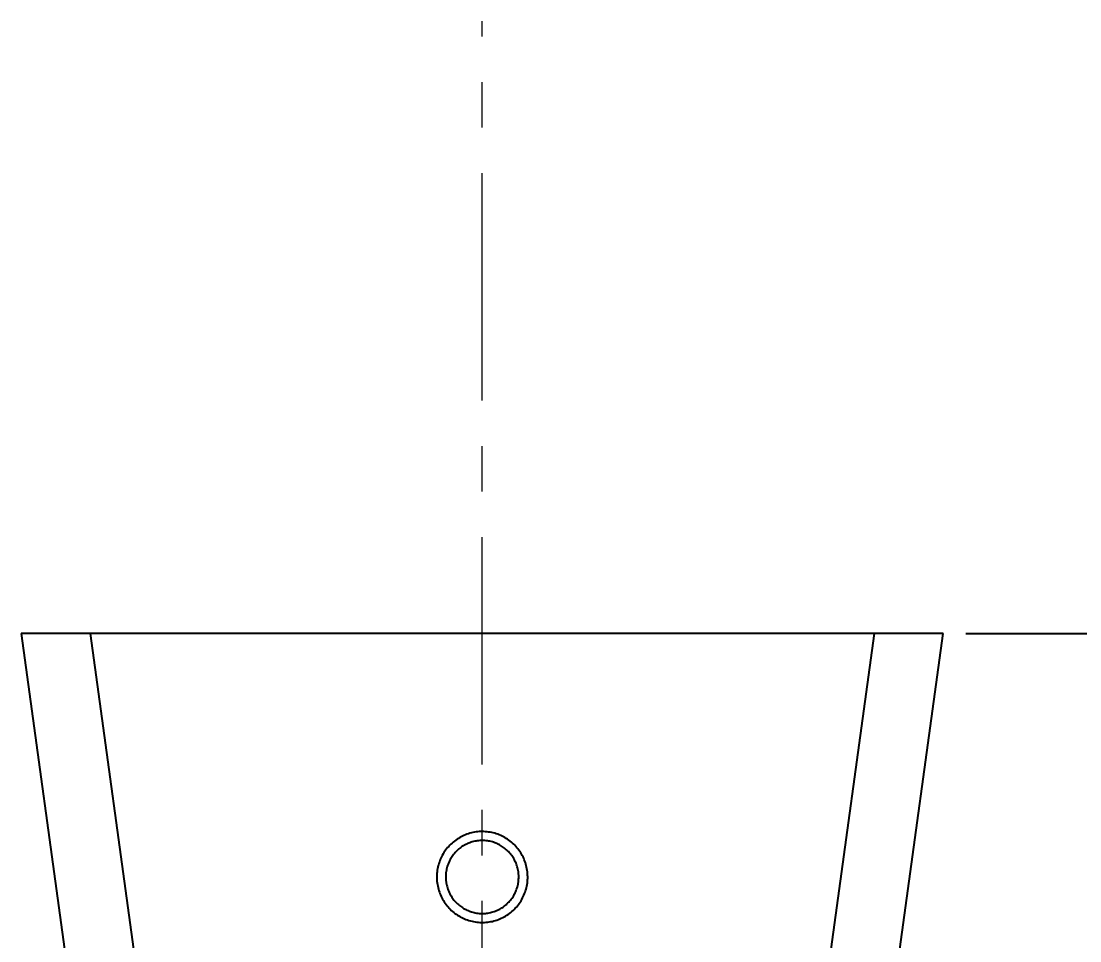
# Model space of a CAD drawing. Header units: millimetres. Extents: x 5343 to 5937, y -2661 to -1821.
# Drawn here: x 5533.62 to 5563.18, y -2023.12 to -1997.44 of the extents above; entities that cross this region are included whole.
import ezdxf

# ---------------------------------------------------------------- set-up
doc = ezdxf.new("R2010")
doc.units = ezdxf.units.MM
doc.header["$LTSCALE"] = 0.1
doc.linetypes.add('CENTERX2', pattern=[101.6, 63.5, -12.7, 12.7, -12.7])
doc.layers.get('0').update_dxf_attribs({"lineweight": 15})
doc.styles.get("Standard").update_dxf_attribs({"font": 'arial.ttf'})
doc.dimstyles.new('ISO-25', dxfattribs={"dimtxt": 2.5, "dimasz": 2.5, "dimexe": 1.25, "dimexo": 0.625, "dimtad": 1, "dimlfac": 5, "dimtxsty": 'Standard', "dimcen": 2.5, "dimadec": 0, "dimazin": 0, "dimtfac": 1, "dimtmove": 0, "dimatfit": 3, "dimfxl": 0, "dimarcsym": 0})

# ---------------------------------------------------------------- blocks, each defined once
blk = doc.blocks.new('*D63')
at = {"color": 3, "lineweight": -2}
for p, q in [((5559.993, -2014.54), (5642.815, -2014.54)), ((5641.565, -2021.54), (5641.565, -2076.013)), ((5574.851, -2083.013), (5642.815, -2083.013))]:
    blk.add_line(p, q, dxfattribs=at)
at = {"color": 3}
for points in [[(5640.398, -2021.54), (5642.731, -2021.54), (5641.565, -2014.54)], [(5640.398, -2076.013), (5642.731, -2076.013), (5641.565, -2083.013)]]:
    blk.add_solid(points, dxfattribs=at)
at = {"layer": 'Defpoints', "color": 0}
for p in [(5559.368, -2014.54), (5574.226, -2083.013), (5641.565, -2083.013)]:
    blk.add_point(p, dxfattribs=at)
at = {"color": 3, "insert": (5636.733, -2048.776), "char_height": 7, "attachment_point": 5, "rotation": 90}
blk.add_mtext('136,9', dxfattribs=at)
blk = doc.blocks.new('*D67')
at = {"color": 3, "lineweight": -2}
for p, q in [((5559.993, -2014.54), (5611.15, -2014.54)), ((5609.9, -2021.54), (5609.9, -2040.077)), ((5582.922, -2047.077), (5611.15, -2047.077))]:
    blk.add_line(p, q, dxfattribs=at)
at = {"color": 3}
for points in [[(5608.733, -2021.54), (5611.066, -2021.54), (5609.9, -2014.54)], [(5608.733, -2040.077), (5611.066, -2040.077), (5609.9, -2047.077)]]:
    blk.add_solid(points, dxfattribs=at)
at = {"layer": 'Defpoints', "color": 0}
for p in [(5559.368, -2014.54), (5582.297, -2047.077), (5609.9, -2047.077)]:
    blk.add_point(p, dxfattribs=at)
at = {"color": 3, "insert": (5605.068, -2030.808), "char_height": 7, "attachment_point": 5, "rotation": 90}
blk.add_mtext('65,1', dxfattribs=at)

msp = doc.modelspace()

# ---------------------------------------------------------------- linework, layer by layer
at = {"color": 1, "linetype": 'CENTERX2'}
msp.add_line((5546.497, -2099.475), (5546.497, -1997.444), dxfattribs=at)
at = {"color": 7, "linetype": 'Continuous', "lineweight": 25}
for p, q in [((5533.921, -2014.54), (5533.625, -2014.54)), ((5533.625, -2014.54), (5537.517, -2042.848)), ((5534.843, -2014.54), (5533.921, -2014.54)), ((5535.557, -2014.54), (5534.843, -2014.54)), ((5557.436, -2014.54), (5535.557, -2014.54)), ((5539.416, -2042.601), (5535.557, -2014.54)), ((5557.436, -2014.54), (5553.578, -2042.601)), ((5555.476, -2042.848), (5559.368, -2014.54)), ((5558.15, -2014.54), (5557.436, -2014.54)), ((5559.073, -2014.54), (5558.15, -2014.54)), ((5559.368, -2014.54), (5559.073, -2014.54)), ((5545.829, -2020.258), (5545.792, -2020.282)), ((5545.867, -2020.236), (5545.829, -2020.258)), ((5545.906, -2020.214), (5545.867, -2020.236)), ((5545.945, -2020.195), (5545.906, -2020.214)), ((5545.985, -2020.176), (5545.945, -2020.195)), ((5546.026, -2020.159), (5545.985, -2020.176)), ((5546.067, -2020.143), (5546.026, -2020.159)), ((5546.109, -2020.129), (5546.067, -2020.143)), ((5546.151, -2020.117), (5546.109, -2020.129)), ((5546.193, -2020.105), (5546.151, -2020.117)), ((5546.236, -2020.095), (5546.193, -2020.105)), ((5546.28, -2020.087), (5546.236, -2020.095)), ((5546.323, -2020.08), (5546.28, -2020.087)), ((5546.367, -2020.075), (5546.323, -2020.08)), ((5546.411, -2020.071), (5546.367, -2020.075)), ((5546.455, -2020.069), (5546.411, -2020.071)), ((5546.499, -2020.068), (5546.455, -2020.069)), ((5546.543, -2020.069), (5546.499, -2020.068)), ((5546.587, -2020.072), (5546.543, -2020.069)), ((5546.631, -2020.076), (5546.587, -2020.072)), ((5546.674, -2020.081), (5546.631, -2020.076)), ((5546.718, -2020.088), (5546.674, -2020.081)), ((5546.761, -2020.096), (5546.718, -2020.088)), ((5546.804, -2020.106), (5546.761, -2020.096)), ((5546.847, -2020.118), (5546.804, -2020.106)), ((5546.889, -2020.131), (5546.847, -2020.118)), ((5546.93, -2020.145), (5546.889, -2020.131)), ((5546.971, -2020.161), (5546.93, -2020.145)), ((5547.012, -2020.178), (5546.971, -2020.161)), ((5547.052, -2020.196), (5547.012, -2020.178)), ((5547.091, -2020.216), (5547.052, -2020.196)), ((5547.13, -2020.238), (5547.091, -2020.216)), ((5547.168, -2020.26), (5547.13, -2020.238)), ((5547.204, -2020.284), (5547.168, -2020.26)), ((5545.502, -2020.55), (5545.475, -2020.585)), ((5545.53, -2020.515), (5545.502, -2020.55)), ((5545.559, -2020.482), (5545.53, -2020.515)), ((5545.589, -2020.45), (5545.559, -2020.482)), ((5545.62, -2020.419), (5545.589, -2020.45)), ((5545.653, -2020.39), (5545.62, -2020.419)), ((5545.686, -2020.361), (5545.653, -2020.39)), ((5545.721, -2020.333), (5545.686, -2020.361)), ((5545.756, -2020.307), (5545.721, -2020.333)), ((5545.792, -2020.282), (5545.756, -2020.307)), ((5545.846, -2020.553), (5545.819, -2020.577)), ((5545.874, -2020.531), (5545.846, -2020.553)), ((5545.902, -2020.51), (5545.874, -2020.531)), ((5545.931, -2020.49), (5545.902, -2020.51)), ((5545.961, -2020.471), (5545.931, -2020.49)), ((5545.991, -2020.453), (5545.961, -2020.471)), ((5546.022, -2020.436), (5545.991, -2020.453)), ((5546.054, -2020.42), (5546.022, -2020.436)), ((5546.086, -2020.405), (5546.054, -2020.42)), ((5546.118, -2020.391), (5546.086, -2020.405)), ((5546.152, -2020.379), (5546.118, -2020.391)), ((5546.185, -2020.367), (5546.152, -2020.379)), ((5546.219, -2020.357), (5546.185, -2020.367)), ((5546.253, -2020.348), (5546.219, -2020.357)), ((5546.288, -2020.34), (5546.253, -2020.348)), ((5546.322, -2020.334), (5546.288, -2020.34)), ((5546.357, -2020.328), (5546.322, -2020.334)), ((5546.392, -2020.324), (5546.357, -2020.328)), ((5546.428, -2020.321), (5546.392, -2020.324)), ((5546.463, -2020.319), (5546.428, -2020.321)), ((5546.498, -2020.319), (5546.463, -2020.319)), ((5546.534, -2020.319), (5546.498, -2020.319)), ((5546.569, -2020.321), (5546.534, -2020.319)), ((5546.604, -2020.324), (5546.569, -2020.321)), ((5546.639, -2020.329), (5546.604, -2020.324)), ((5546.674, -2020.334), (5546.639, -2020.329)), ((5546.709, -2020.341), (5546.674, -2020.334)), ((5546.743, -2020.349), (5546.709, -2020.341)), ((5546.778, -2020.358), (5546.743, -2020.349)), ((5546.811, -2020.369), (5546.778, -2020.358)), ((5546.845, -2020.38), (5546.811, -2020.369)), ((5546.878, -2020.393), (5546.845, -2020.38)), ((5546.91, -2020.406), (5546.878, -2020.393)), ((5546.942, -2020.421), (5546.91, -2020.406)), ((5546.974, -2020.437), (5546.942, -2020.421)), ((5547.005, -2020.455), (5546.974, -2020.437)), ((5547.035, -2020.473), (5547.005, -2020.455)), ((5547.065, -2020.492), (5547.035, -2020.473)), ((5547.094, -2020.512), (5547.065, -2020.492)), ((5547.122, -2020.533), (5547.094, -2020.512)), ((5547.15, -2020.556), (5547.122, -2020.533)), ((5547.177, -2020.579), (5547.15, -2020.556)), ((5547.241, -2020.309), (5547.204, -2020.284)), ((5547.276, -2020.336), (5547.241, -2020.309)), ((5547.31, -2020.364), (5547.276, -2020.336)), ((5547.343, -2020.392), (5547.31, -2020.364)), ((5547.376, -2020.422), (5547.343, -2020.392)), ((5547.407, -2020.453), (5547.376, -2020.422)), ((5547.437, -2020.486), (5547.407, -2020.453)), ((5547.466, -2020.519), (5547.437, -2020.486)), ((5547.494, -2020.553), (5547.466, -2020.519)), ((5547.521, -2020.588), (5547.494, -2020.553)), ((5545.324, -2020.852), (5545.308, -2020.893)), ((5545.341, -2020.812), (5545.324, -2020.852)), ((5545.36, -2020.772), (5545.341, -2020.812)), ((5545.381, -2020.733), (5545.36, -2020.772)), ((5545.402, -2020.695), (5545.381, -2020.733)), ((5545.425, -2020.657), (5545.402, -2020.695)), ((5545.45, -2020.62), (5545.425, -2020.657)), ((5545.475, -2020.585), (5545.45, -2020.62)), ((5545.601, -2020.852), (5545.584, -2020.884)), ((5545.618, -2020.822), (5545.601, -2020.852)), ((5545.636, -2020.791), (5545.618, -2020.822)), ((5545.656, -2020.762), (5545.636, -2020.791)), ((5545.676, -2020.733), (5545.656, -2020.762)), ((5545.698, -2020.705), (5545.676, -2020.733)), ((5545.72, -2020.678), (5545.698, -2020.705)), ((5545.744, -2020.651), (5545.72, -2020.678)), ((5545.768, -2020.625), (5545.744, -2020.651)), ((5545.793, -2020.6), (5545.768, -2020.625)), ((5545.819, -2020.577), (5545.793, -2020.6)), ((5547.202, -2020.603), (5547.177, -2020.579)), ((5547.228, -2020.628), (5547.202, -2020.603)), ((5547.252, -2020.654), (5547.228, -2020.628)), ((5547.275, -2020.68), (5547.252, -2020.654)), ((5547.297, -2020.708), (5547.275, -2020.68)), ((5547.319, -2020.736), (5547.297, -2020.708)), ((5547.339, -2020.765), (5547.319, -2020.736)), ((5547.359, -2020.794), (5547.339, -2020.765)), ((5547.377, -2020.824), (5547.359, -2020.794)), ((5547.394, -2020.855), (5547.377, -2020.824)), ((5547.41, -2020.887), (5547.394, -2020.855)), ((5547.546, -2020.624), (5547.521, -2020.588)), ((5547.57, -2020.661), (5547.546, -2020.624)), ((5547.593, -2020.698), (5547.57, -2020.661)), ((5547.614, -2020.737), (5547.593, -2020.698)), ((5547.635, -2020.776), (5547.614, -2020.737)), ((5547.653, -2020.816), (5547.635, -2020.776)), ((5547.671, -2020.856), (5547.653, -2020.816)), ((5547.687, -2020.897), (5547.671, -2020.856)), ((5545.242, -2021.149), (5545.236, -2021.193)), ((5545.249, -2021.105), (5545.242, -2021.149)), ((5545.258, -2021.062), (5545.249, -2021.105)), ((5545.268, -2021.019), (5545.258, -2021.062)), ((5545.28, -2020.977), (5545.268, -2021.019)), ((5545.293, -2020.935), (5545.28, -2020.977)), ((5545.308, -2020.893), (5545.293, -2020.935)), ((5545.495, -2021.151), (5545.489, -2021.186)), ((5545.502, -2021.117), (5545.495, -2021.151)), ((5545.51, -2021.082), (5545.502, -2021.117)), ((5545.52, -2021.048), (5545.51, -2021.082)), ((5545.53, -2021.014), (5545.52, -2021.048)), ((5545.542, -2020.981), (5545.53, -2021.014)), ((5545.555, -2020.948), (5545.542, -2020.981)), ((5545.569, -2020.916), (5545.555, -2020.948)), ((5545.584, -2020.884), (5545.569, -2020.916)), ((5547.425, -2020.919), (5547.41, -2020.887)), ((5547.439, -2020.951), (5547.425, -2020.919)), ((5547.452, -2020.984), (5547.439, -2020.951)), ((5547.464, -2021.018), (5547.452, -2020.984)), ((5547.474, -2021.051), (5547.464, -2021.018)), ((5547.484, -2021.085), (5547.474, -2021.051)), ((5547.492, -2021.12), (5547.484, -2021.085)), ((5547.499, -2021.155), (5547.492, -2021.12)), ((5547.505, -2021.189), (5547.499, -2021.155)), ((5547.701, -2020.939), (5547.687, -2020.897)), ((5547.714, -2020.981), (5547.701, -2020.939)), ((5547.726, -2021.024), (5547.714, -2020.981)), ((5547.736, -2021.066), (5547.726, -2021.024)), ((5547.745, -2021.11), (5547.736, -2021.066)), ((5547.752, -2021.153), (5547.745, -2021.11)), ((5547.758, -2021.197), (5547.752, -2021.153)), ((5545.229, -2021.28), (5545.228, -2021.324)), ((5545.228, -2021.324), (5545.228, -2021.368)), ((5545.228, -2021.368), (5545.23, -2021.412)), ((5545.232, -2021.236), (5545.229, -2021.28)), ((5545.23, -2021.412), (5545.233, -2021.456)), ((5545.236, -2021.193), (5545.232, -2021.236)), ((5545.233, -2021.456), (5545.238, -2021.5)), ((5545.479, -2021.292), (5545.478, -2021.327)), ((5545.478, -2021.327), (5545.478, -2021.362)), ((5545.478, -2021.362), (5545.479, -2021.398)), ((5545.481, -2021.256), (5545.479, -2021.292)), ((5545.479, -2021.398), (5545.482, -2021.433)), ((5545.484, -2021.221), (5545.481, -2021.256)), ((5545.482, -2021.433), (5545.486, -2021.468)), ((5545.489, -2021.186), (5545.484, -2021.221)), ((5547.509, -2021.225), (5547.505, -2021.189)), ((5547.507, -2021.472), (5547.511, -2021.436)), ((5547.513, -2021.26), (5547.509, -2021.225)), ((5547.511, -2021.436), (5547.513, -2021.401)), ((5547.515, -2021.295), (5547.513, -2021.26)), ((5547.513, -2021.401), (5547.515, -2021.366)), ((5547.515, -2021.33), (5547.515, -2021.295)), ((5547.515, -2021.366), (5547.515, -2021.33)), ((5547.755, -2021.504), (5547.76, -2021.461)), ((5547.762, -2021.241), (5547.758, -2021.197)), ((5547.76, -2021.461), (5547.763, -2021.417)), ((5547.764, -2021.285), (5547.762, -2021.241)), ((5547.763, -2021.417), (5547.765, -2021.373)), ((5547.766, -2021.329), (5547.764, -2021.285)), ((5547.765, -2021.373), (5547.766, -2021.329)), ((5545.238, -2021.5), (5545.244, -2021.544)), ((5545.244, -2021.544), (5545.252, -2021.587)), ((5545.252, -2021.587), (5545.262, -2021.63)), ((5545.262, -2021.63), (5545.273, -2021.673)), ((5545.273, -2021.673), (5545.285, -2021.715)), ((5545.285, -2021.715), (5545.299, -2021.757)), ((5545.299, -2021.757), (5545.314, -2021.798)), ((5545.486, -2021.468), (5545.491, -2021.503)), ((5545.491, -2021.503), (5545.498, -2021.538)), ((5545.498, -2021.538), (5545.505, -2021.573)), ((5545.505, -2021.573), (5545.514, -2021.607)), ((5545.514, -2021.607), (5545.524, -2021.641)), ((5545.524, -2021.641), (5545.535, -2021.674)), ((5545.535, -2021.674), (5545.547, -2021.707)), ((5545.547, -2021.707), (5545.561, -2021.74)), ((5545.561, -2021.74), (5545.575, -2021.772)), ((5547.417, -2021.776), (5547.431, -2021.743)), ((5547.431, -2021.743), (5547.445, -2021.711)), ((5547.445, -2021.711), (5547.457, -2021.677)), ((5547.457, -2021.677), (5547.468, -2021.644)), ((5547.468, -2021.644), (5547.478, -2021.61)), ((5547.478, -2021.61), (5547.487, -2021.576)), ((5547.487, -2021.576), (5547.495, -2021.541)), ((5547.495, -2021.541), (5547.501, -2021.507)), ((5547.501, -2021.507), (5547.507, -2021.472)), ((5547.693, -2021.761), (5547.707, -2021.719)), ((5547.707, -2021.719), (5547.719, -2021.677)), ((5547.719, -2021.677), (5547.73, -2021.634)), ((5547.73, -2021.634), (5547.74, -2021.591)), ((5547.74, -2021.591), (5547.748, -2021.548)), ((5547.748, -2021.548), (5547.755, -2021.504)), ((5545.314, -2021.798), (5545.331, -2021.839)), ((5545.331, -2021.839), (5545.349, -2021.879)), ((5545.349, -2021.879), (5545.368, -2021.919)), ((5545.368, -2021.919), (5545.389, -2021.957)), ((5545.389, -2021.957), (5545.411, -2021.995)), ((5545.411, -2021.995), (5545.435, -2022.033)), ((5545.435, -2022.033), (5545.46, -2022.069)), ((5545.575, -2021.772), (5545.591, -2021.804)), ((5545.591, -2021.804), (5545.608, -2021.835)), ((5545.608, -2021.835), (5545.625, -2021.866)), ((5545.625, -2021.866), (5545.644, -2021.896)), ((5545.644, -2021.896), (5545.664, -2021.925)), ((5545.664, -2021.925), (5545.685, -2021.954)), ((5545.685, -2021.954), (5545.707, -2021.981)), ((5545.707, -2021.981), (5545.73, -2022.008)), ((5545.73, -2022.008), (5545.753, -2022.035)), ((5545.753, -2022.035), (5545.778, -2022.06)), ((5547.213, -2022.062), (5547.237, -2022.037)), ((5547.237, -2022.037), (5547.261, -2022.011)), ((5547.261, -2022.011), (5547.284, -2021.984)), ((5547.284, -2021.984), (5547.306, -2021.956)), ((5547.306, -2021.956), (5547.327, -2021.928)), ((5547.327, -2021.928), (5547.347, -2021.899)), ((5547.347, -2021.899), (5547.366, -2021.869)), ((5547.366, -2021.869), (5547.384, -2021.838)), ((5547.384, -2021.838), (5547.401, -2021.807)), ((5547.401, -2021.807), (5547.417, -2021.776)), ((5547.531, -2022.073), (5547.556, -2022.036)), ((5547.556, -2022.036), (5547.579, -2021.999)), ((5547.579, -2021.999), (5547.602, -2021.961)), ((5547.602, -2021.961), (5547.623, -2021.922)), ((5547.623, -2021.922), (5547.642, -2021.883)), ((5547.642, -2021.883), (5547.661, -2021.843)), ((5547.661, -2021.843), (5547.677, -2021.802)), ((5547.677, -2021.802), (5547.693, -2021.761)), ((5545.46, -2022.069), (5545.486, -2022.105)), ((5545.486, -2022.105), (5545.513, -2022.139)), ((5545.513, -2022.139), (5545.541, -2022.173)), ((5545.541, -2022.173), (5545.571, -2022.206)), ((5545.571, -2022.206), (5545.602, -2022.237)), ((5545.602, -2022.237), (5545.633, -2022.268)), ((5545.633, -2022.268), (5545.666, -2022.297)), ((5545.666, -2022.297), (5545.7, -2022.325)), ((5545.7, -2022.325), (5545.735, -2022.352)), ((5545.778, -2022.06), (5545.804, -2022.084)), ((5545.804, -2022.084), (5545.83, -2022.108)), ((5545.83, -2022.108), (5545.857, -2022.131)), ((5545.857, -2022.131), (5545.885, -2022.152)), ((5545.885, -2022.152), (5545.914, -2022.173)), ((5545.914, -2022.173), (5545.943, -2022.193)), ((5545.943, -2022.193), (5545.973, -2022.212)), ((5545.973, -2022.212), (5546.004, -2022.229)), ((5546.004, -2022.229), (5546.035, -2022.246)), ((5546.035, -2022.246), (5546.067, -2022.261)), ((5546.067, -2022.261), (5546.099, -2022.276)), ((5546.099, -2022.276), (5546.132, -2022.289)), ((5546.132, -2022.289), (5546.165, -2022.301)), ((5546.165, -2022.301), (5546.199, -2022.312)), ((5546.199, -2022.312), (5546.233, -2022.322)), ((5546.233, -2022.322), (5546.267, -2022.33)), ((5546.267, -2022.33), (5546.302, -2022.338)), ((5546.302, -2022.338), (5546.336, -2022.344)), ((5546.336, -2022.344), (5546.371, -2022.349)), ((5546.371, -2022.349), (5546.407, -2022.353)), ((5546.618, -2022.349), (5546.653, -2022.344)), ((5546.653, -2022.344), (5546.688, -2022.338)), ((5546.688, -2022.338), (5546.723, -2022.331)), ((5546.723, -2022.331), (5546.757, -2022.323)), ((5546.757, -2022.323), (5546.791, -2022.313)), ((5546.791, -2022.313), (5546.825, -2022.302)), ((5546.825, -2022.302), (5546.858, -2022.29)), ((5546.858, -2022.29), (5546.891, -2022.277)), ((5546.891, -2022.277), (5546.923, -2022.263)), ((5546.923, -2022.263), (5546.955, -2022.247)), ((5546.955, -2022.247), (5546.987, -2022.231)), ((5546.987, -2022.231), (5547.017, -2022.213)), ((5547.017, -2022.213), (5547.047, -2022.195)), ((5547.047, -2022.195), (5547.077, -2022.175)), ((5547.077, -2022.175), (5547.106, -2022.155)), ((5547.106, -2022.155), (5547.133, -2022.133)), ((5547.133, -2022.133), (5547.161, -2022.11)), ((5547.161, -2022.11), (5547.187, -2022.087)), ((5547.187, -2022.087), (5547.213, -2022.062)), ((5547.255, -2022.355), (5547.29, -2022.328)), ((5547.29, -2022.328), (5547.324, -2022.3)), ((5547.324, -2022.3), (5547.357, -2022.271)), ((5547.357, -2022.271), (5547.388, -2022.24)), ((5547.388, -2022.24), (5547.419, -2022.209)), ((5547.419, -2022.209), (5547.449, -2022.176)), ((5547.449, -2022.176), (5547.477, -2022.143)), ((5547.477, -2022.143), (5547.505, -2022.108)), ((5547.505, -2022.108), (5547.531, -2022.073)), ((5545.735, -2022.352), (5545.77, -2022.378)), ((5545.77, -2022.378), (5545.807, -2022.403)), ((5545.807, -2022.403), (5545.844, -2022.426)), ((5545.844, -2022.426), (5545.883, -2022.448)), ((5545.883, -2022.448), (5545.922, -2022.469)), ((5545.922, -2022.469), (5545.961, -2022.488)), ((5545.961, -2022.488), (5546.001, -2022.506)), ((5546.001, -2022.506), (5546.042, -2022.522)), ((5546.042, -2022.522), (5546.084, -2022.537)), ((5546.084, -2022.537), (5546.126, -2022.551)), ((5546.126, -2022.551), (5546.168, -2022.563)), ((5546.168, -2022.563), (5546.211, -2022.574)), ((5546.211, -2022.574), (5546.254, -2022.583)), ((5546.254, -2022.583), (5546.297, -2022.591)), ((5546.297, -2022.591), (5546.341, -2022.597)), ((5546.341, -2022.597), (5546.384, -2022.601)), ((5546.384, -2022.601), (5546.428, -2022.605)), ((5546.407, -2022.353), (5546.442, -2022.355)), ((5546.428, -2022.605), (5546.472, -2022.606)), ((5546.442, -2022.355), (5546.477, -2022.356)), ((5546.472, -2022.606), (5546.516, -2022.606)), ((5546.477, -2022.356), (5546.513, -2022.356)), ((5546.513, -2022.356), (5546.548, -2022.355)), ((5546.516, -2022.606), (5546.561, -2022.605)), ((5546.548, -2022.355), (5546.583, -2022.353)), ((5546.561, -2022.605), (5546.604, -2022.602)), ((5546.583, -2022.353), (5546.618, -2022.349)), ((5546.604, -2022.602), (5546.648, -2022.597)), ((5546.648, -2022.597), (5546.692, -2022.591)), ((5546.692, -2022.591), (5546.735, -2022.584)), ((5546.735, -2022.584), (5546.778, -2022.575)), ((5546.778, -2022.575), (5546.821, -2022.564)), ((5546.821, -2022.564), (5546.864, -2022.552)), ((5546.864, -2022.552), (5546.906, -2022.539)), ((5546.906, -2022.539), (5546.947, -2022.524)), ((5546.947, -2022.524), (5546.988, -2022.507)), ((5546.988, -2022.507), (5547.028, -2022.49)), ((5547.028, -2022.49), (5547.068, -2022.471)), ((5547.068, -2022.471), (5547.107, -2022.45)), ((5547.107, -2022.45), (5547.145, -2022.428)), ((5547.145, -2022.428), (5547.183, -2022.405)), ((5547.183, -2022.405), (5547.219, -2022.381)), ((5547.219, -2022.381), (5547.255, -2022.355))]:
    msp.add_line(p, q, dxfattribs=at)

# ---------------------------------------------------------------- dimensions: what is measured, and where the dimension line sits
for base, p2, picture, middle in [((5641.565, -2083.013), (5574.226, -2083.013), '*D63', (5641.565, -2048.776)), ((5609.9, -2047.077), (5582.297, -2047.077), '*D67', (5609.9, -2030.808))]:
    dim = msp.add_linear_dim(base=base, p1=(5559.368, -2014.54), p2=p2, angle=90, dimstyle='ISO-25', override={"dimtxt": 7, "dimasz": 7, "dimdec": 1, "dimlfac": 2, "dimclrd": 3, "dimclre": 3, "dimclrt": 3, "dimadec": 1, "dimtdec": 1, "dimfxl": 1.25, "dimtfill": 1})
    dim.commit()
    dim.dimension.update_dxf_attribs({"geometry": picture, "text_midpoint": middle, "dimtype": 160})

doc.saveas('drawing.dxf')
